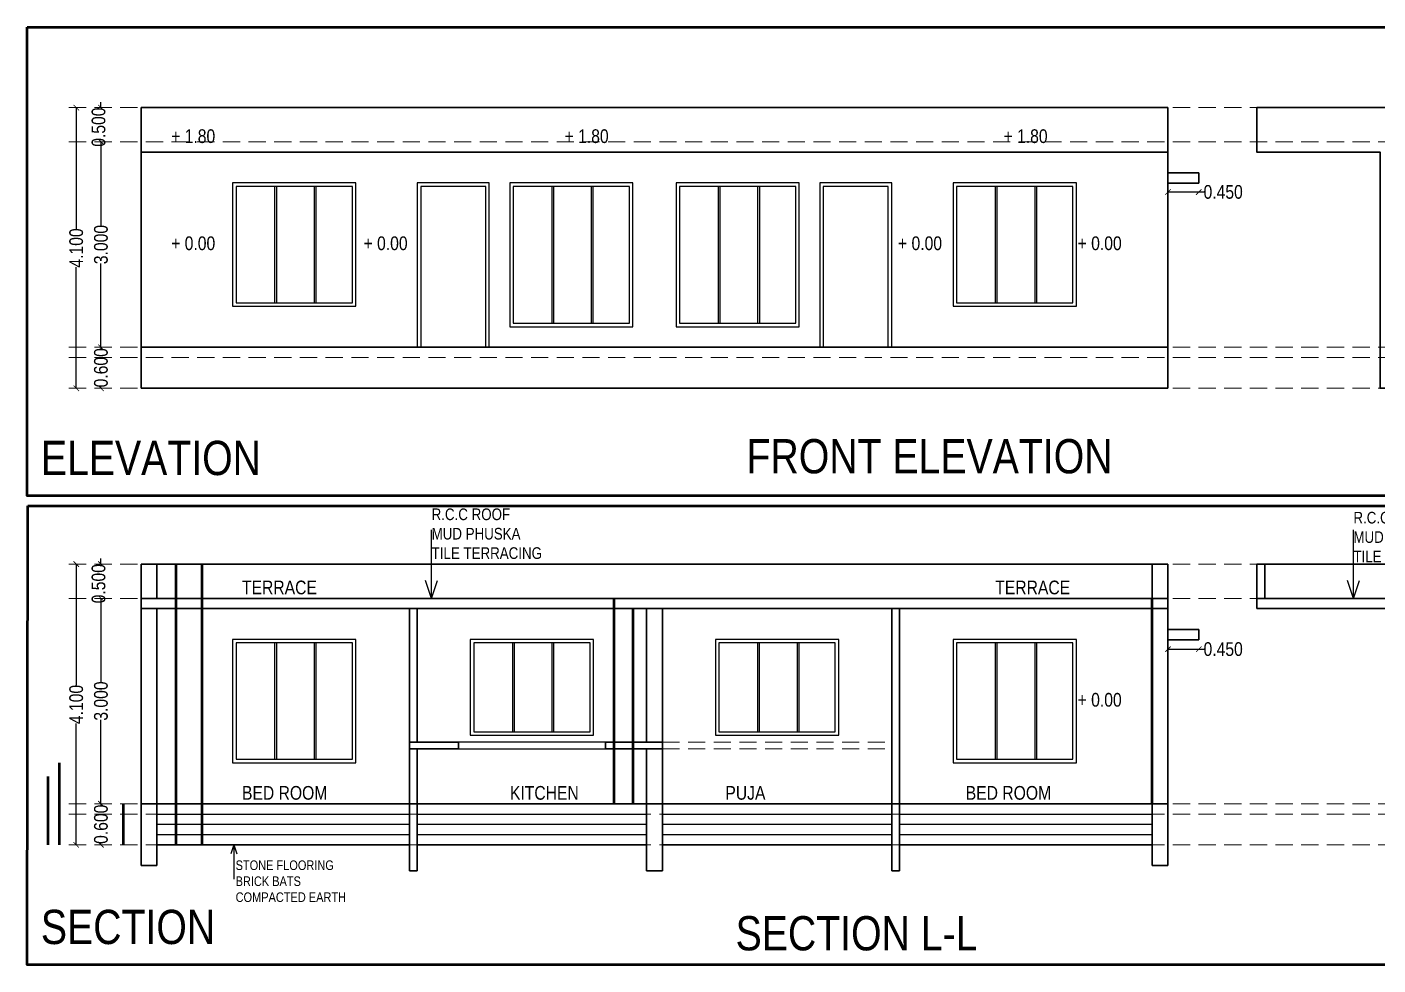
# Model space of a CAD drawing. Header units: metres. Extents: x 0 to 74, y 0 to 58.2.
# Drawn here: x 27.79 to 47.52, y 18.55 to 32.25 of the extents above; entities that cross this region are included whole.
import ezdxf

# ---------------------------------------------------------------- set-up
doc = ezdxf.new("R2010")
doc.units = ezdxf.units.M
doc.header["$MEASUREMENT"] = 0
doc.linetypes.add('DASHED2', pattern=[0.375, 0.25, -0.125])
doc.layers.get('0').update_dxf_attribs({"lineweight": 30})
for name, color, linetype, lineweight in [('AREA', 7, 'Continuous', 25), ('FLOOR-GROUND', 7, 'Continuous', 50), ('STAIR', 7, 'Continuous', 70)]:
    doc.layers.add(name, color=color, linetype=linetype, lineweight=lineweight)
doc.styles.get("Standard").update_dxf_attribs({"font": 'ARIALN.TTF'})
doc.dimstyles.get("Standard").update_dxf_attribs({"dimtxt": 0.18, "dimasz": 0.18, "dimexe": 0.18, "dimexo": 0.0625, "dimgap": 0.09, "dimtad": 0, "dimtih": 1, "dimtoh": 1, "dimdec": 4, "dimzin": 0, "dimdsep": 46, "dimtxsty": 'Standard', "dimcen": 0.09, "dimadec": 0, "dimazin": 0, "dimtfac": 1, "dimtdec": 4, "dimtofl": 0, "dimtmove": 0, "dimatfit": 3, "dimfxl": 1, "dimtolj": 1, "dimtzin": 0, "dimarcsym": 0})

# ---------------------------------------------------------------- blocks, each defined once
blk = doc.blocks.new('_ArchTick')
at = {"color": 0, "linetype": 'ByBlock', "const_width": 0.15}
blk.add_lwpolyline([(-0.5, -0.5), (0.5, 0.5)], dxfattribs=at)
blk = doc.blocks.new('*D20')
at = {"layer": 'AREA', "lineweight": -2, "transparency": 16777216}
for p, q in [((44.456, 29.837), (44.906, 29.837)), ((44.906, 29.837), (44.986, 29.837))]:
    blk.add_line(p, q, dxfattribs=at)
at = {"layer": 'DEFPOINTS', "color": 0, "lineweight": 50, "transparency": 16777216}
for p in [(44.456, 29.974), (44.906, 29.974), (44.906, 29.837)]:
    blk.add_point(p, dxfattribs=at)
at = {"layer": 'AREA', "lineweight": -2, "transparency": 16777216, "xscale": 0.08, "yscale": 0.08, "zscale": 0.08, "rotation": 180}
blk.add_blockref('_ArchTick', (44.456, 29.837), dxfattribs=at)
at = {"layer": 'AREA', "lineweight": -2, "transparency": 16777216, "xscale": 0.08, "yscale": 0.08, "zscale": 0.08}
blk.add_blockref('_ArchTick', (44.906, 29.837), dxfattribs=at)
at = {"layer": 'AREA', "color": 0, "transparency": 16777216, "insert": (45.262, 29.837), "char_height": 0.2, "attachment_point": 5}
blk.add_mtext('\\A1;0.450', dxfattribs=at)
blk = doc.blocks.new('*D22')
at = {"layer": 'AREA', "lineweight": -2, "transparency": 16777216}
for p, q in [((44.456, 23.159), (44.906, 23.159)), ((44.906, 23.159), (44.986, 23.159))]:
    blk.add_line(p, q, dxfattribs=at)
at = {"layer": 'DEFPOINTS', "color": 0, "lineweight": 50, "transparency": 16777216}
for p in [(44.456, 23.296), (44.906, 23.296), (44.906, 23.159)]:
    blk.add_point(p, dxfattribs=at)
at = {"layer": 'AREA', "lineweight": -2, "transparency": 16777216, "xscale": 0.08, "yscale": 0.08, "zscale": 0.08, "rotation": 180}
blk.add_blockref('_ArchTick', (44.456, 23.159), dxfattribs=at)
at = {"layer": 'AREA', "lineweight": -2, "transparency": 16777216, "xscale": 0.08, "yscale": 0.08, "zscale": 0.08}
blk.add_blockref('_ArchTick', (44.906, 23.159), dxfattribs=at)
at = {"layer": 'AREA', "color": 0, "transparency": 16777216, "insert": (45.262, 23.159), "char_height": 0.2, "attachment_point": 5}
blk.add_mtext('\\A1;0.450', dxfattribs=at)
blk = doc.blocks.new('*D29')
at = {"layer": 'AREA', "lineweight": -2, "transparency": 16777216}
for p, q in [((28.871, 27.569), (28.871, 27.546)), ((28.871, 26.969), (28.871, 26.993))]:
    blk.add_line(p, q, dxfattribs=at)
at = {"layer": 'DEFPOINTS', "color": 0, "lineweight": 50, "transparency": 16777216}
for p in [(28.871, 27.569), (29.456, 27.569), (29.456, 26.969)]:
    blk.add_point(p, dxfattribs=at)
at = {"layer": 'AREA', "lineweight": -2, "transparency": 16777216, "xscale": 0.08, "yscale": 0.08, "zscale": 0.08}
for p, rotation in [((28.871, 27.569), 90), ((28.871, 26.969), 270)]:
    blk.add_blockref('_ArchTick', p, dxfattribs=dict(at, rotation=rotation))
at = {"layer": 'AREA', "color": 0, "transparency": 16777216, "insert": (28.871, 27.269), "char_height": 0.2, "attachment_point": 5, "rotation": 90}
blk.add_mtext('\\A1;0.600', dxfattribs=at)
blk = doc.blocks.new('*D30')
at = {"layer": 'AREA', "lineweight": -2, "transparency": 16777216}
for p, q in [((28.871, 30.569), (28.871, 29.346)), ((28.871, 27.569), (28.871, 28.793))]:
    blk.add_line(p, q, dxfattribs=at)
at = {"layer": 'DEFPOINTS', "color": 0, "lineweight": 50, "transparency": 16777216}
for p in [(28.871, 30.569), (29.456, 30.569), (29.456, 27.569)]:
    blk.add_point(p, dxfattribs=at)
at = {"layer": 'AREA', "lineweight": -2, "transparency": 16777216, "xscale": 0.08, "yscale": 0.08, "zscale": 0.08}
for p, rotation in [((28.871, 30.569), 90), ((28.871, 27.569), 270)]:
    blk.add_blockref('_ArchTick', p, dxfattribs=dict(at, rotation=rotation))
at = {"layer": 'AREA', "color": 0, "transparency": 16777216, "insert": (28.871, 29.069), "char_height": 0.2, "attachment_point": 5, "rotation": 90}
blk.add_mtext('\\A1;3.000', dxfattribs=at)
blk = doc.blocks.new('*D31')
at = {"layer": 'AREA', "lineweight": -2, "transparency": 16777216}
for p, q in [((28.871, 31.069), (28.871, 31.149)), ((28.871, 30.569), (28.871, 30.489))]:
    blk.add_line(p, q, dxfattribs=at)
at = {"layer": 'DEFPOINTS', "color": 0, "lineweight": 50, "transparency": 16777216}
for p in [(28.871, 31.069), (29.456, 31.069), (29.456, 30.569)]:
    blk.add_point(p, dxfattribs=at)
at = {"layer": 'AREA', "lineweight": -2, "transparency": 16777216, "xscale": 0.08, "yscale": 0.08, "zscale": 0.08}
for p, rotation in [((28.871, 31.069), 270), ((28.871, 30.569), 90)]:
    blk.add_blockref('_ArchTick', p, dxfattribs=dict(at, rotation=rotation))
at = {"layer": 'AREA', "color": 0, "transparency": 16777216, "insert": (28.836, 30.784), "char_height": 0.2, "attachment_point": 5, "rotation": 90}
blk.add_mtext('\\A1;0.500', dxfattribs=at)
blk = doc.blocks.new('*D32')
at = {"layer": 'AREA', "lineweight": -2, "transparency": 16777216}
for p, q in [((28.51, 31.069), (28.51, 29.299)), ((28.51, 26.969), (28.51, 28.739))]:
    blk.add_line(p, q, dxfattribs=at)
at = {"layer": 'DEFPOINTS', "color": 0, "lineweight": 50, "transparency": 16777216}
for p in [(29.456, 31.069), (28.51, 26.969), (29.456, 26.969)]:
    blk.add_point(p, dxfattribs=at)
at = {"layer": 'AREA', "lineweight": -2, "transparency": 16777216, "xscale": 0.08, "yscale": 0.08, "zscale": 0.08}
for p, rotation in [((28.51, 31.069), 90), ((28.51, 26.969), 270)]:
    blk.add_blockref('_ArchTick', p, dxfattribs=dict(at, rotation=rotation))
at = {"layer": 'AREA', "color": 0, "transparency": 16777216, "insert": (28.51, 29.019), "char_height": 0.2, "attachment_point": 5, "rotation": 90}
blk.add_mtext('\\A1;4.100', dxfattribs=at)
blk = doc.blocks.new('*D34')
at = {"layer": 'AREA', "lineweight": -2, "transparency": 16777216}
for p, q in [((28.871, 20.901), (28.871, 20.877)), ((28.871, 20.301), (28.871, 20.325))]:
    blk.add_line(p, q, dxfattribs=at)
at = {"layer": 'DEFPOINTS', "color": 0, "lineweight": 50, "transparency": 16777216}
for p in [(28.871, 20.901), (29.456, 20.901), (29.456, 20.301)]:
    blk.add_point(p, dxfattribs=at)
at = {"layer": 'AREA', "lineweight": -2, "transparency": 16777216, "xscale": 0.08, "yscale": 0.08, "zscale": 0.08}
for p, rotation in [((28.871, 20.901), 90), ((28.871, 20.301), 270)]:
    blk.add_blockref('_ArchTick', p, dxfattribs=dict(at, rotation=rotation))
at = {"layer": 'AREA', "color": 0, "transparency": 16777216, "insert": (28.871, 20.601), "char_height": 0.2, "attachment_point": 5, "rotation": 90}
blk.add_mtext('\\A1;0.600', dxfattribs=at)
blk = doc.blocks.new('*D35')
at = {"layer": 'AREA', "lineweight": -2, "transparency": 16777216}
for p, q in [((28.871, 23.901), (28.871, 22.677)), ((28.871, 20.901), (28.871, 22.125))]:
    blk.add_line(p, q, dxfattribs=at)
at = {"layer": 'DEFPOINTS', "color": 0, "lineweight": 50, "transparency": 16777216}
for p in [(28.871, 23.901), (29.456, 23.901), (29.456, 20.901)]:
    blk.add_point(p, dxfattribs=at)
at = {"layer": 'AREA', "lineweight": -2, "transparency": 16777216, "xscale": 0.08, "yscale": 0.08, "zscale": 0.08}
for p, rotation in [((28.871, 23.901), 90), ((28.871, 20.901), 270)]:
    blk.add_blockref('_ArchTick', p, dxfattribs=dict(at, rotation=rotation))
at = {"layer": 'AREA', "color": 0, "transparency": 16777216, "insert": (28.871, 22.401), "char_height": 0.2, "attachment_point": 5, "rotation": 90}
blk.add_mtext('\\A1;3.000', dxfattribs=at)
blk = doc.blocks.new('*D36')
at = {"layer": 'AREA', "lineweight": -2, "transparency": 16777216}
for p, q in [((28.871, 24.401), (28.871, 24.481)), ((28.871, 23.901), (28.871, 23.821))]:
    blk.add_line(p, q, dxfattribs=at)
at = {"layer": 'DEFPOINTS', "color": 0, "lineweight": 50, "transparency": 16777216}
for p in [(28.871, 24.401), (29.456, 24.401), (29.456, 23.901)]:
    blk.add_point(p, dxfattribs=at)
at = {"layer": 'AREA', "lineweight": -2, "transparency": 16777216, "xscale": 0.08, "yscale": 0.08, "zscale": 0.08}
for p, rotation in [((28.871, 24.401), 270), ((28.871, 23.901), 90)]:
    blk.add_blockref('_ArchTick', p, dxfattribs=dict(at, rotation=rotation))
at = {"layer": 'AREA', "color": 0, "transparency": 16777216, "insert": (28.836, 24.115), "char_height": 0.2, "attachment_point": 5, "rotation": 90}
blk.add_mtext('\\A1;0.500', dxfattribs=at)
blk = doc.blocks.new('*D33')
at = {"layer": 'AREA', "lineweight": -2, "transparency": 16777216}
for p, q in [((28.51, 24.401), (28.51, 22.631)), ((28.51, 20.301), (28.51, 22.071))]:
    blk.add_line(p, q, dxfattribs=at)
at = {"layer": 'DEFPOINTS', "color": 0, "lineweight": 50, "transparency": 16777216}
for p in [(29.456, 24.401), (28.51, 20.301), (29.456, 20.301)]:
    blk.add_point(p, dxfattribs=at)
at = {"layer": 'AREA', "lineweight": -2, "transparency": 16777216, "xscale": 0.08, "yscale": 0.08, "zscale": 0.08}
for p, rotation in [((28.51, 24.401), 90), ((28.51, 20.301), 270)]:
    blk.add_blockref('_ArchTick', p, dxfattribs=dict(at, rotation=rotation))
at = {"layer": 'AREA', "color": 0, "transparency": 16777216, "insert": (28.51, 22.351), "char_height": 0.2, "attachment_point": 5, "rotation": 90}
blk.add_mtext('\\A1;4.100', dxfattribs=at)

msp = doc.modelspace()

# ---------------------------------------------------------------- linework, layer by layer
for p, q in [((29.456, 31.0692), (29.456, 26.9692)), ((29.456, 31.0692), (44.456, 31.0692)), ((44.456, 31.0692), (44.456, 26.9692)), ((29.456, 30.4192), (44.456, 30.4192)), ((44.906, 30.1143), (44.456, 30.1143)), ((44.906, 29.9643), (44.906, 30.1143)), ((44.456, 29.9643), (44.906, 29.9643)), ((29.456, 27.5692), (44.456, 27.5692)), ((29.456, 26.9692), (44.456, 26.9692)), ((29.456, 24.401), (29.456, 20.001)), ((29.456, 24.401), (44.456, 24.401)), ((29.456, 24.401), (29.456, 20.001)), ((29.686, 24.401), (29.686, 23.901)), ((44.226, 24.401), (44.226, 23.901)), ((44.456, 24.401), (44.456, 20.001)), ((45.7535, 24.401), (45.7535, 23.751)), ((45.7535, 24.401), (52.0485, 24.401)), ((45.7535, 24.401), (45.7535, 23.751)), ((45.8685, 24.401), (45.8685, 23.901)), ((29.456, 23.901), (44.456, 23.901)), ((45.7535, 23.901), (52.0485, 23.901)), ((29.456, 23.751), (44.456, 23.751)), ((29.686, 23.751), (29.686, 20.001)), ((33.376, 23.751), (33.376, 19.923)), ((33.491, 23.751), (33.491, 21.801)), ((36.841, 23.751), (36.841, 21.801)), ((37.071, 23.751), (37.071, 19.923)), ((40.421, 23.751), (40.421, 19.923)), ((40.536, 23.751), (40.536, 19.923)), ((44.226, 23.751), (44.226, 20.001)), ((45.7535, 23.751), (52.0485, 23.751)), ((44.906, 23.4461), (44.456, 23.4461)), ((44.456, 23.2961), (44.906, 23.2961)), ((44.906, 23.2961), (44.906, 23.4461)), ((33.376, 21.801), (34.091, 21.801)), ((34.091, 21.801), (34.091, 21.701)), ((36.241, 21.801), (37.071, 21.801)), ((36.241, 21.801), (36.241, 21.701)), ((37.071, 21.801), (37.071, 21.701)), ((33.376, 21.701), (34.091, 21.701)), ((33.491, 21.701), (33.491, 19.923)), ((36.241, 21.701), (37.071, 21.701)), ((36.841, 21.701), (36.841, 19.923)), ((29.456, 20.901), (44.456, 20.901)), ((29.686, 20.301), (33.376, 20.301)), ((33.491, 20.301), (36.841, 20.301)), ((37.071, 20.301), (40.421, 20.301)), ((40.536, 20.301), (44.226, 20.301)), ((29.456, 20.001), (29.686, 20.001)), ((44.226, 20.001), (44.456, 20.001)), ((33.491, 19.923), (33.376, 19.923)), ((33.376, 19.923), (33.491, 19.923)), ((36.841, 19.923), (37.071, 19.923)), ((40.421, 19.923), (40.536, 19.923))]:
    msp.add_line(p, q)
msp.add_lwpolyline([(45.7535, 31.0692), (45.7535, 30.4192), (47.5535, 30.4192), (47.5535, 27.5692), (47.5535, 26.9692), (58.4535, 26.9692), (58.4535, 30.3142), (58.4535, 30.4192), (60.2535, 30.4192), (60.2535, 31.0692), (45.7535, 31.0692)], close=True)
at = {"layer": 'AREA'}
for p, q in [((31.4081, 29.9192), (31.4081, 28.2192)), ((31.4331, 29.9192), (31.4331, 28.2192)), ((31.9858, 29.9192), (31.9858, 28.2192)), ((32.0108, 29.9192), (32.0108, 28.2192)), ((35.455, 29.9192), (35.455, 27.9192)), ((35.48, 29.9192), (35.48, 27.9192)), ((36.0327, 29.9192), (36.0327, 27.9192)), ((36.0577, 29.9192), (36.0577, 27.9192)), ((37.885, 29.9192), (37.885, 27.9192)), ((37.91, 29.9192), (37.91, 27.9192)), ((38.4627, 29.9192), (38.4627, 27.9192)), ((38.4877, 29.9192), (38.4877, 27.9192)), ((41.9318, 29.9192), (41.9318, 28.2192)), ((41.9568, 29.9192), (41.9568, 28.2192)), ((42.5095, 29.9192), (42.5095, 28.2192)), ((42.5345, 29.9192), (42.5345, 28.2192)), ((33.491, 27.5692), (29.456, 27.5692)), ((33.7008, 23.901), (33.7008, 24.9033)), ((47.1644, 23.901), (47.1644, 24.9033)), ((45.7535, 23.751), (45.7535, 24.401)), ((33.7008, 23.901), (33.6135, 24.1613)), ((33.7008, 23.901), (33.788, 24.1613)), ((47.1644, 23.901), (47.0771, 24.1613)), ((47.1644, 23.901), (47.2517, 24.1613)), ((34.266, 23.301), (34.266, 21.901)), ((31.4081, 23.251), (31.4081, 21.551)), ((31.4331, 23.251), (31.4331, 21.551)), ((31.9858, 23.251), (31.9858, 21.551)), ((32.0108, 23.251), (32.0108, 21.551)), ((34.88, 23.251), (34.88, 21.951)), ((34.905, 23.251), (34.905, 21.951)), ((35.4577, 23.251), (35.4577, 21.951)), ((35.4827, 23.251), (35.4827, 21.951)), ((38.46, 23.251), (38.46, 21.951)), ((38.485, 23.251), (38.485, 21.951)), ((39.0377, 23.251), (39.0377, 21.951)), ((39.0627, 23.251), (39.0627, 21.951)), ((41.9318, 23.251), (41.9318, 21.551)), ((41.9568, 23.251), (41.9568, 21.551)), ((42.5095, 23.251), (42.5095, 21.551)), ((42.5345, 23.251), (42.5345, 21.551)), ((33.491, 20.901), (29.456, 20.901)), ((29.686, 20.751), (33.376, 20.751)), ((33.491, 20.751), (36.841, 20.751)), ((37.071, 20.751), (40.421, 20.751)), ((40.536, 20.751), (44.226, 20.751)), ((29.686, 20.601), (33.376, 20.601)), ((33.491, 20.601), (36.841, 20.601)), ((37.071, 20.601), (40.421, 20.601)), ((40.536, 20.601), (44.226, 20.601)), ((29.686, 20.451), (33.376, 20.451)), ((33.491, 20.451), (36.841, 20.451)), ((37.071, 20.451), (40.421, 20.451)), ((40.536, 20.451), (44.226, 20.451)), ((30.8114, 20.301), (30.7677, 20.1709)), ((30.8114, 20.301), (30.8114, 19.7999)), ((30.8114, 20.301), (30.855, 20.1709))]:
    msp.add_line(p, q, dxfattribs=at)
for points in [[(30.7941, 28.1692), (32.5941, 28.1692), (32.5941, 29.9692), (30.7941, 29.9692)], [(30.8441, 28.2192), (32.5441, 28.2192), (32.5441, 29.9192), (30.8441, 29.9192)], [(33.491, 27.5692), (34.541, 27.5692), (34.541, 29.9692), (33.491, 29.9692)], [(33.541, 27.5692), (34.491, 27.5692), (34.491, 29.9192), (33.541, 29.9192)], [(34.841, 27.8692), (36.641, 27.8692), (36.641, 29.9692), (34.841, 29.9692)], [(34.841, 27.8692), (36.641, 27.8692), (36.641, 29.9692), (34.841, 29.9692)], [(34.891, 27.9192), (36.591, 27.9192), (36.591, 29.9192), (34.891, 29.9192)], [(37.271, 27.8692), (39.071, 27.8692), (39.071, 29.9692), (37.271, 29.9692)], [(37.271, 27.8692), (39.071, 27.8692), (39.071, 29.9692), (37.271, 29.9692)], [(37.321, 27.9192), (39.021, 27.9192), (39.021, 29.9192), (37.321, 29.9192)], [(39.371, 27.5692), (40.421, 27.5692), (40.421, 29.9692), (39.371, 29.9692)], [(39.421, 27.5692), (40.371, 27.5692), (40.371, 29.9192), (39.421, 29.9192)], [(41.3178, 28.1692), (43.1178, 28.1692), (43.1178, 29.9692), (41.3178, 29.9692)], [(41.3178, 28.1692), (43.1178, 28.1692), (43.1178, 29.9692), (41.3178, 29.9692)], [(41.3678, 28.2192), (43.0678, 28.2192), (43.0678, 29.9192), (41.3678, 29.9192)], [(30.7941, 21.501), (32.5941, 21.501), (32.5941, 23.301), (30.7941, 23.301)], [(34.266, 21.901), (36.066, 21.901), (36.066, 23.301), (34.266, 23.301)], [(34.266, 21.901), (36.066, 21.901), (36.066, 23.301), (34.266, 23.301)], [(37.846, 21.901), (39.646, 21.901), (39.646, 23.301), (37.846, 23.301)], [(37.846, 21.901), (39.646, 21.901), (39.646, 23.301), (37.846, 23.301)], [(41.3178, 21.501), (43.1178, 21.501), (43.1178, 23.301), (41.3178, 23.301)], [(41.3178, 21.501), (43.1178, 21.501), (43.1178, 23.301), (41.3178, 23.301)], [(30.8441, 21.551), (32.5441, 21.551), (32.5441, 23.251), (30.8441, 23.251)], [(34.316, 21.951), (36.016, 21.951), (36.016, 23.251), (34.316, 23.251)], [(37.896, 21.951), (39.596, 21.951), (39.596, 23.251), (37.896, 23.251)], [(41.3678, 21.551), (43.0678, 21.551), (43.0678, 23.251), (41.3678, 23.251)], [(34.091, 21.701), (36.241, 21.701), (36.241, 21.801), (34.091, 21.801)]]:
    msp.add_lwpolyline(points, close=True, dxfattribs=at)
at = {"layer": 'FLOOR-GROUND', "color": 17, "lineweight": 50}
msp.add_line((29.9685, 23.901), (29.9685, 24.401), dxfattribs=at)
at = {"layer": 'FLOOR-GROUND', "color": 233, "lineweight": 50}
msp.add_line((30.3478, 20.301), (30.3478, 24.401), dxfattribs=at)
at = {"layer": 'FLOOR-GROUND', "color": 151, "lineweight": 50}
msp.add_line((29.9685, 20.301), (29.9685, 23.901), dxfattribs=at)
at = {"layer": 'FLOOR-GROUND', "color": 74, "lineweight": 50}
msp.add_line((36.361, 23.901), (36.361, 20.901), dxfattribs=at)
at = {"layer": 'FLOOR-GROUND', "color": 91, "lineweight": 50}
msp.add_line((44.226, 20.901), (44.226, 23.901), dxfattribs=at)
at = {"layer": 'FLOOR-GROUND', "color": 13, "lineweight": 50}
msp.add_line((36.6417, 23.751), (36.6417, 20.901), dxfattribs=at)
at = {"layer": 'FLOOR-GROUND', "color": 160, "lineweight": 50}
msp.add_line((28.2634, 20.301), (28.2634, 21.501), dxfattribs=at)
at = {"layer": 'FLOOR-GROUND', "color": 110, "lineweight": 50}
msp.add_line((28.098, 20.301), (28.098, 21.301), dxfattribs=at)
at = {"layer": 'FLOOR-GROUND', "color": 105, "lineweight": 50}
msp.add_line((29.2014, 20.301), (29.2014, 20.901), dxfattribs=at)
at = {"layer": 'FLOOR-GROUND', "color": 141, "lineweight": 50}
for points in [[(27.7909, 32.2466), (63.2386, 32.2466), (63.2386, 25.3963), (27.7909, 25.3963)], [(27.8043, 25.2517), (63.2521, 25.2517), (63.2386, 18.546), (27.7909, 18.546)]]:
    msp.add_lwpolyline(points, close=True, dxfattribs=at)
at = {"layer": 'STAIR', "linetype": 'DASHED2', "lineweight": 15}
for p, q in [((28.403, 31.0692), (61.4378, 31.0692)), ((28.403, 30.5692), (61.4378, 30.5692)), ((28.403, 27.5692), (60.7164, 27.5692)), ((28.403, 27.4192), (61.4378, 27.4192)), ((28.403, 26.9692), (61.4378, 26.9692)), ((28.403, 24.401), (61.4378, 24.401)), ((28.403, 23.901), (61.4378, 23.901)), ((37.071, 21.801), (40.421, 21.801)), ((37.071, 21.701), (40.421, 21.701)), ((28.403, 20.901), (60.7164, 20.901)), ((28.403, 20.751), (61.4378, 20.751)), ((28.403, 20.301), (61.4378, 20.301))]:
    msp.add_line(p, q, dxfattribs=at)

# ---------------------------------------------------------------- texts
at = {"layer": 'AREA'}
for s, insert, char_height, width, attachment_point in [('+ 1.80', (29.8963, 30.7523), 0.2, 1.99397, 1), ('+ 1.80', (35.6428, 30.7523), 0.2, 1.99397, 1), ('+ 1.80', (42.054, 30.7523), 0.2, 1.99397, 1), ('+ 0.00', (29.8963, 29.1878), 0.2, 1.99397, 1), ('+ 0.00', (32.7062, 29.1878), 0.2, 1.99397, 1), ('+ 0.00', (40.5126, 29.1878), 0.2, 1.99397, 1), ('+ 0.00', (43.1364, 29.1878), 0.2, 1.99397, 1), (' FRONT ELEVATION', (38.1408, 26.2273), 0.5, 9.173443, 1), ('R.C.C ROOF\\PMUD PHUSKA\\PTILE TERRACING', (33.7008, 24.4749), 0.17, 6.990739, 7), ('R.C.C ROOF\\PMUD PHUSKA\\PTILE TERRACING', (47.1644, 24.4257), 0.17, 6.990739, 7), ('TERRACE', (30.9305, 24.1602), 0.2, 1.99397, 1), ('TERRACE', (41.9329, 24.1602), 0.2, 1.99397, 1), ('+ 0.00', (43.1364, 22.5196), 0.2, 1.99397, 1), ('BED ROOM', (30.9305, 21.1602), 0.2, 1.99397, 1), ('KITCHEN', (34.8446, 21.1602), 0.2, 1.99397, 1), ('PUJA', (37.9912, 21.1602), 0.2, 1.99397, 1), ('BED ROOM', (41.502, 21.1602), 0.2, 1.99397, 1), ('STONE FLOORING\\PBRICK BATS\\PCOMPACTED EARTH', (30.8379, 20.0731), 0.14, 4.893517, 1), ('SECTION L-L', (38.1408, 19.2595), 0.5, 9.173443, 1)]:
    msp.add_mtext(s, dxfattribs=dict(at, insert=insert, char_height=char_height, width=width, attachment_point=attachment_point))
at = {"layer": 'FLOOR-GROUND', "color": 141, "lineweight": 50}
for s, p in [('ELEVATION', (27.9934, 25.7022)), ('SECTION', (27.9934, 18.8519))]:
    msp.add_text(s, height=0.5, dxfattribs=at).set_placement(p)

# ---------------------------------------------------------------- dimensions: what is measured, and where the dimension line sits
at = {"layer": 'AREA'}
for base, p1, p2, override, picture, middle in [((28.5095, 26.9692), (29.456, 31.0692), (29.456, 26.9692), {"dimtxt": 0.2, "dimasz": 0.08, "dimgap": 0, "dimtih": 0, "dimtoh": 0, "dimdec": 3, "dimblk": 'ArchTick', "dimse1": 1, "dimse2": 1, "dimclrd": 256, "dimtdec": 0}, '*D32', (28.5095, 29.0192)), ((28.8713, 30.5692), (29.456, 27.5692), (29.456, 30.5692), {"dimtxt": 0.2, "dimasz": 0.08, "dimgap": 0, "dimtih": 0, "dimtoh": 0, "dimdec": 3, "dimblk": 'ArchTick', "dimse1": 1, "dimse2": 1, "dimclrd": 256, "dimtdec": 0, "dimtmove": 1}, '*D30', (28.8713, 29.0692)), ((28.8713, 27.5692), (29.456, 26.9692), (29.456, 27.5692), {"dimtxt": 0.2, "dimasz": 0.08, "dimgap": 0, "dimtih": 0, "dimtoh": 0, "dimdec": 3, "dimblk": 'ArchTick', "dimse1": 1, "dimse2": 1, "dimclrd": 256, "dimtdec": 0}, '*D29', (28.8713, 27.2692)), ((28.5095, 20.301), (29.456, 24.401), (29.456, 20.301), {"dimtxt": 0.2, "dimasz": 0.08, "dimgap": 0, "dimtih": 0, "dimtoh": 0, "dimdec": 3, "dimblk": 'ArchTick', "dimse1": 1, "dimse2": 1, "dimclrd": 256, "dimtdec": 0}, '*D33', (28.5095, 22.351)), ((28.8713, 23.901), (29.456, 20.901), (29.456, 23.901), {"dimtxt": 0.2, "dimasz": 0.08, "dimgap": 0, "dimtih": 0, "dimtoh": 0, "dimdec": 3, "dimblk": 'ArchTick', "dimse1": 1, "dimse2": 1, "dimclrd": 256, "dimtdec": 0, "dimtmove": 1}, '*D35', (28.8713, 22.401)), ((28.8713, 20.901), (29.456, 20.301), (29.456, 20.901), {"dimtxt": 0.2, "dimasz": 0.08, "dimgap": 0, "dimtih": 0, "dimtoh": 0, "dimdec": 3, "dimblk": 'ArchTick', "dimse1": 1, "dimse2": 1, "dimclrd": 256, "dimtdec": 0}, '*D34', (28.8713, 20.601))]:
    dim = msp.add_linear_dim(base=base, p1=p1, p2=p2, angle=90, dimstyle='Standard', override=override, dxfattribs=at)
    dim.commit()
    dim.dimension.update_dxf_attribs({"geometry": picture, "text_midpoint": middle})
for base, p1, p2, picture, middle in [((28.8713, 31.0692), (29.456, 30.5692), (29.456, 31.0692), '*D31', (28.8363, 30.7836)), ((28.8713, 24.401), (29.456, 23.901), (29.456, 24.401), '*D36', (28.8363, 24.1155))]:
    dim = msp.add_linear_dim(base=base, p1=p1, p2=p2, angle=90, dimstyle='Standard', override={"dimtxt": 0.2, "dimasz": 0.08, "dimgap": 0, "dimtih": 0, "dimtoh": 0, "dimdec": 3, "dimblk": 'ArchTick', "dimse1": 1, "dimse2": 1, "dimclrd": 256, "dimtdec": 0, "dimtmove": 1}, dxfattribs=at)
    dim.commit()
    dim.dimension.update_dxf_attribs({"geometry": picture, "text_midpoint": middle, "dimtype": 160})
for base, p1, p2, picture, middle in [((44.906, 29.837), (44.456, 29.9744), (44.906, 29.9744), '*D20', (45.2624, 29.837)), ((44.906, 23.1587), (44.456, 23.2961), (44.906, 23.2961), '*D22', (45.2624, 23.1587))]:
    dim = msp.add_linear_dim(base=base, p1=p1, p2=p2, dimstyle='Standard', override={"dimtxt": 0.2, "dimasz": 0.08, "dimgap": 0, "dimtih": 0, "dimtoh": 0, "dimdec": 3, "dimblk": 'ArchTick', "dimse1": 1, "dimse2": 1, "dimclrd": 256, "dimtdec": 0}, dxfattribs=at)
    dim.commit()
    dim.dimension.update_dxf_attribs({"geometry": picture, "text_midpoint": middle})

doc.saveas('drawing.dxf')
